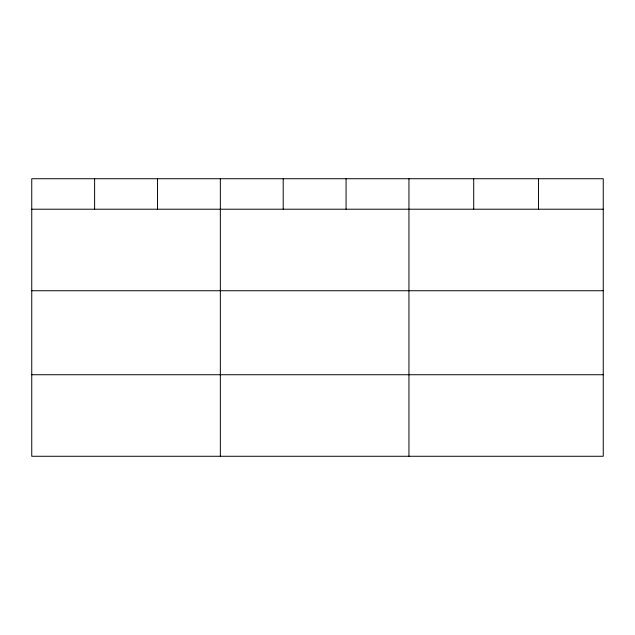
<?xml version="1.0" encoding="UTF-8"?>
<svg xmlns="http://www.w3.org/2000/svg" width="635" height="635" viewBox="0 0 635 635"><rect width="100%" height="100%" fill="white"/><g stroke="black" fill="none" stroke-linecap="round" stroke-linejoin="round"><path stroke-width="0.95" d="M603.25 290.735L603.25 178.729L31.75 178.729L31.75 456.271L603.25 456.271L603.25 290.735L31.75 290.735M31.75 209.209L603.25 209.209M31.75 374.737L603.25 374.737M538.48 178.729L538.48 209.209M473.71 178.729L473.71 209.209M408.94 178.729L408.94 456.271M346.075 178.729L346.075 209.209M283.21 178.729L283.21 209.209M220.345 178.729L220.345 456.271M157.48 178.729L157.48 209.209M94.615 178.729L94.615 209.209"/></g></svg>
